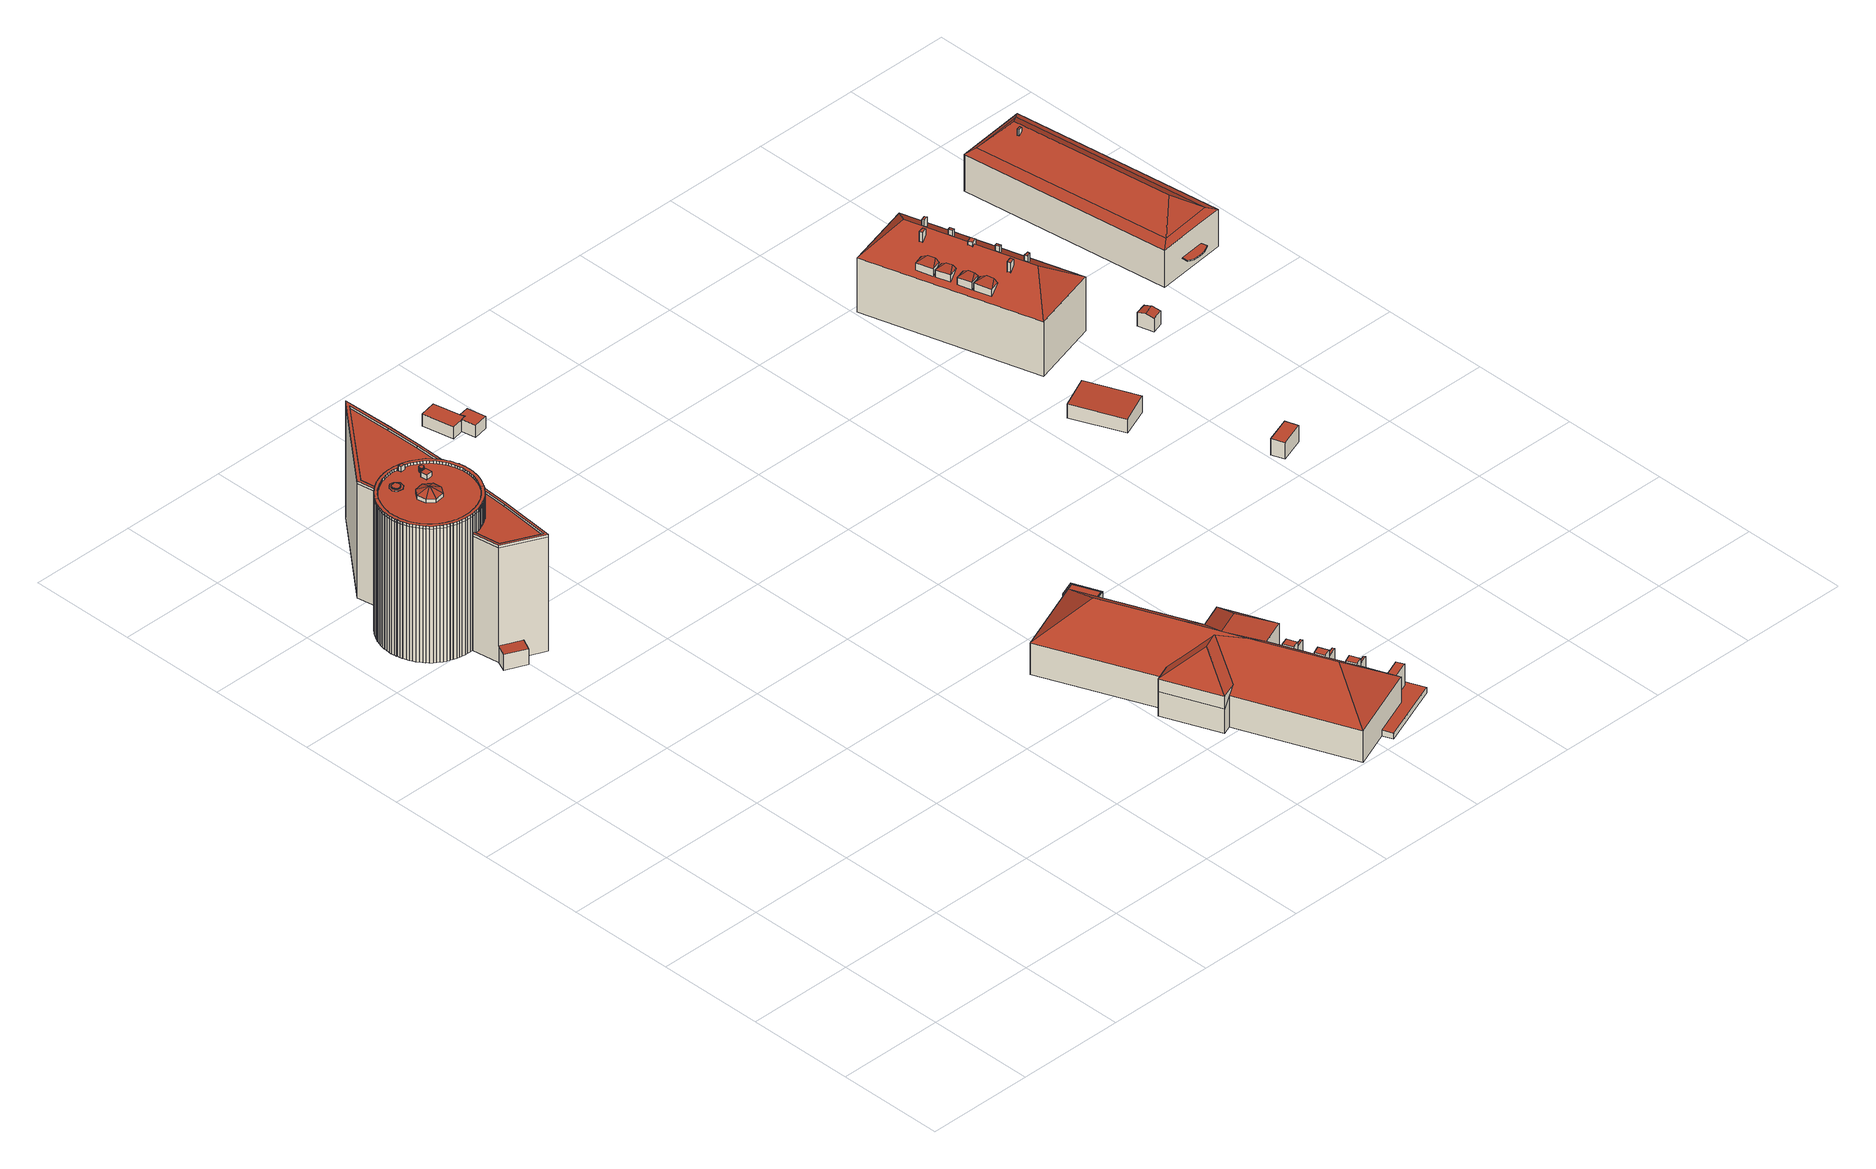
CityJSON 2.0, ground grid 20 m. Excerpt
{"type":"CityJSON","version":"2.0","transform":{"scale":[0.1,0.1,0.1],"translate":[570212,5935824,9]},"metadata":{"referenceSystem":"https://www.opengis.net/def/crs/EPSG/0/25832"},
"CityObjects":{
"building1":{"type":"Building","attributes":{"Grundfläche 2D":"544.505833","Grundhöhe NN":"15.869"},"children":["building1-1","building1-2","building1-3","building1-4","building1-5"],"geometry":[{"type":"Solid","lod":"3","boundaries":[[[[0,1,2,3,4,5,6,7,8,9,10,11,12,13,14,15,16,17,18,19,20,21]],[[22,23,24,25,26,27,28,29,30,31,32,33,34,35,36,37,38,39,40,41,42,43,44,45,46,47,48,49,50,51,52,53,54,55,56,57,58,59,60,61,62,63,64,65,66,67,68,69,70,71,72,73,74,75,76,77,78,79,80,81,82,83,84,85,86,87,88,89,90,91,92,93,94,95,96,97,98,99,100,101,102,103,104,105,106,107,108,109,110,111,112,113,114,115,116,117,118,119,120,121,122,123,124,125,126,127,128,129,130,131,132,133,134,135,136,137,138,139,140,141,142,143,144,145,146]],[[147,148,149,150,151,152,153,154,155,156,157,158,159,160,161,162,163,164,165,166,167,168,169,170,171,172,173,174,175,176,177,178,179,180,181,182,183,184,185,186,187,188,189,190,191,192,193,194,195,196,197,94,93,198,199,200,201,202,203,204,205,206,207,208,209,210,211,212,213,214,215,216,217,218,219,220,221,222,223,224,225,226,227,228,229,230,231,232,233,234,235,236,237,238,239,240,241,242,243,244,245,246,247,248,249,250,251,252,253,254,255,256,257,258,259,260,261,262,263,264,265,145,144,266]],[[267,268,269]],[[267,270,268]],[[267,269,271]],[[267,271,272]],[[267,272,273]],[[267,273,274]],[[267,274,275]],[[267,275,270]],[[276,277,278,279,280,281,282,283,284,285,286,287,288,289,290,291,292,293,294,295,296,297,298,299,300,301,302,303,304,305,306,307,308,309,310,311,312,313,314,315,316,317,318,319,320,321,322,323,324,325,326,327,328,329,330,331,332,333,334,335,336,337,338,339,340,341,342,343,344,345,346,347,348,349,350,351,352,353,354]],[[355,356,357,358,359,360,361,362,363,364,365,366,367,368,369,370,371,372,373,374,375,376,377,378,379,380,381,382,383,384,385,386,387,388,389,390,391,392,393,394,395,396,397,398,399,400,401,402,403,404,405,406,407,408,409,410,411,412,413,414,415,416,417,418,419,420,421,422,423,424,425,426,427,428,429,430,431,432,433,434,435,436,437,438,439,440,441,442,443,444,445,446,447,448,449,450,451,452,453,454,455,456,457],[458,459,460,461,462,463,464,465]],[[466,467,468,469]],[[470,10,9,471]],[[470,472,11,10]],[[472,473,12,11]],[[473,474,13,12]],[[474,475,14,13]],[[475,476,15,14]],[[476,477,16,15]],[[477,478,17,16]],[[478,479,18,17]],[[0,21,281,280]],[[1,0,280,279]],[[2,1,279,278]],[[3,2,278,277]],[[4,3,277,276]],[[5,4,276,354]],[[353,6,5,354]],[[353,352,7,6]],[[8,7,352,351]],[[421,420,95,94]],[[96,95,420,419]],[[419,418,97,96]],[[418,417,98,97]],[[417,416,99,98]],[[416,415,100,99]],[[415,414,101,100]],[[414,413,102,101]],[[413,412,103,102]],[[412,411,104,103]],[[411,410,105,104]],[[410,409,106,105]],[[409,408,107,106]],[[108,107,408,407]],[[109,108,407,406]],[[406,405,110,109]],[[111,110,405,404]],[[404,403,112,111]],[[403,402,113,112]],[[402,401,114,113]],[[401,400,115,114]],[[400,399,116,115]],[[399,398,117,116]],[[118,117,398,397]],[[397,396,119,118]],[[396,395,120,119]],[[395,394,121,120]],[[394,393,122,121]],[[393,392,123,122]],[[392,391,124,123]],[[391,390,125,124]],[[390,389,126,125]],[[127,126,389,388]],[[388,387,128,127]],[[129,128,387,386]],[[386,385,130,129]],[[385,384,131,130]],[[384,383,132,131]],[[383,382,133,132]],[[382,381,134,133]],[[381,380,135,134]],[[380,379,136,135]],[[137,136,379,378]],[[378,377,138,137]],[[139,138,377,376]],[[376,375,140,139]],[[375,374,141,140]],[[374,373,142,141]],[[373,372,143,142]],[[372,371,144,143]],[[480,481,146,145]],[[481,482,22,146]],[[482,483,23,22]],[[483,484,24,23]],[[484,485,25,24]],[[485,486,26,25]],[[486,487,27,26]],[[487,488,28,27]],[[488,489,29,28]],[[30,29,489,490]],[[490,491,31,30]],[[491,492,32,31]],[[492,493,33,32]],[[493,494,495,35,34,33]],[[495,496,36,35]],[[496,497,37,36]],[[497,498,38,37]],[[498,499,500,40,39,38]],[[500,501,41,40]],[[501,502,42,41]],[[502,503,43,42]],[[503,504,44,43]],[[504,505,45,44]],[[505,506,46,45]],[[507,47,46,506]],[[507,508,48,47]],[[508,509,510,50,49,48]],[[510,511,51,50]],[[511,512,52,51]],[[512,513,514,54,53,52]],[[514,515,55,54]],[[515,516,56,55]],[[516,517,57,56]],[[518,59,58,57,517,519]],[[518,520,60,59]],[[520,521,61,60]],[[521,522,62,61]],[[522,523,63,62]],[[523,524,64,63]],[[524,525,65,64]],[[525,526,527,67,66,65]],[[527,528,68,67]],[[528,529,69,68]],[[529,530,70,69]],[[530,531,71,70]],[[531,532,533,73,72,71]],[[533,534,74,73]],[[534,535,75,74]],[[535,536,76,75]],[[536,537,77,76]],[[537,538,78,77]],[[538,539,79,78]],[[539,540,80,79]],[[540,541,81,80]],[[541,542,82,81]],[[542,543,544,84,83,82]],[[544,545,85,84]],[[545,546,86,85]],[[546,547,87,86]],[[548,88,87,547]],[[548,549,89,88]],[[549,550,90,89]],[[550,551,91,90]],[[551,552,92,91]],[[552,553,93,92]],[[553,554,555,199,198,93]],[[555,556,557,201,200,199]],[[557,558,202,201]],[[558,559,203,202]],[[559,560,204,203]],[[560,561,205,204]],[[561,562,206,205]],[[562,563,207,206]],[[563,564,208,207]],[[564,565,209,208]],[[565,566,210,209]],[[566,567,211,210]],[[567,568,212,211]],[[568,569,213,212]],[[569,570,214,213]],[[570,571,215,214]],[[571,572,216,215]],[[572,573,217,216]],[[574,218,217,573]],[[574,575,219,218]],[[575,576,220,219]],[[576,577,221,220]],[[577,578,222,221]],[[579,223,222,578]],[[579,580,224,223]],[[580,581,225,224]],[[581,582,226,225]],[[582,583,227,226]],[[583,584,228,227]],[[584,585,586,230,229,228]],[[586,587,231,230]],[[587,588,232,231]],[[588,589,233,232]],[[589,590,234,233]],[[590,591,235,234]],[[591,592,236,235]],[[592,593,237,236]],[[593,594,238,237]],[[594,595,239,238]],[[595,596,597,241,240,239]],[[597,598,242,241]],[[598,599,243,242]],[[599,600,601,245,244,243]],[[601,602,246,245]],[[602,603,247,246]],[[603,604,605,249,248,247]],[[605,606,250,249]],[[606,607,251,250]],[[607,608,252,251]],[[608,609,610,254,253,252]],[[610,611,612,256,255,254]],[[612,613,257,256]],[[613,614,258,257]],[[614,615,259,258]],[[615,616,617,261,260,259]],[[617,618,262,261]],[[618,619,263,262]],[[619,620,264,263]],[[620,621,265,264]],[[621,480,145,265]],[[371,370,266,144]],[[370,369,147,266]],[[369,368,148,147]],[[149,148,368,367]],[[367,366,150,149]],[[366,365,151,150]],[[365,364,152,151]],[[364,363,153,152]],[[154,153,363,362]],[[362,361,155,154]],[[156,155,361,360]],[[157,156,360,359]],[[357,159,158,157,359,358]],[[357,356,355,161,160,159]],[[162,161,355,457]],[[163,162,457,456]],[[164,163,456,455]],[[455,454,165,164]],[[454,453,166,165]],[[453,452,451,168,167,166]],[[451,450,169,168]],[[450,449,170,169]],[[449,448,171,170]],[[172,171,448,447]],[[447,446,173,172]],[[446,445,174,173]],[[445,444,175,174]],[[176,175,444,443]],[[443,442,177,176]],[[442,441,178,177]],[[179,178,441,440]],[[440,439,180,179]],[[181,180,439,438]],[[182,181,438,437]],[[437,436,183,182]],[[436,435,184,183]],[[435,434,185,184]],[[434,433,186,185]],[[187,186,433,432]],[[432,431,188,187]],[[431,430,189,188]],[[430,429,190,189]],[[429,428,191,190]],[[428,427,192,191]],[[427,426,193,192]],[[426,425,194,193]],[[425,424,195,194]],[[424,423,196,195]],[[197,196,423,422]],[[422,421,94,197]],[[462,461,269,268]],[[271,269,461,460]],[[460,459,272,271]],[[459,458,273,272]],[[458,465,274,273]],[[275,274,465,464]],[[464,463,270,275]],[[463,462,268,270]],[[479,478,622,623]],[[471,624,625,466,470]],[[626,472,470,466,469,627]],[[473,472,626,628]],[[474,473,628,629]],[[475,474,629,630]],[[476,475,630,631]],[[477,476,631,632]],[[478,477,632,622]],[[467,466,625,633]],[[468,467,633,634]],[[469,468,634,627]],[[481,480,635,636]],[[637,482,481,636]],[[483,482,637,638]],[[639,484,483,638]],[[485,484,639,640]],[[641,610,609,608,642,643]],[[644,612,611,610,641,645]],[[613,612,644,646]],[[614,613,646,647]],[[648,615,614,647]],[[649,617,616,615,648,650]],[[480,621,651,635]],[[618,617,649,652]],[[619,618,652,653]],[[620,619,653,654]],[[621,620,654,651]],[[486,485,640,655]],[[656,487,486,655]],[[488,487,656,657]],[[489,488,657,658]],[[490,489,658,659]],[[660,491,490,659]],[[492,491,660,661]],[[662,493,492,661]],[[663,664,495,494,493,662]],[[496,495,664,665]],[[497,496,665,666]],[[498,497,666,667]],[[668,500,499,498,667,669]],[[501,500,668,670]],[[502,501,670,671]],[[672,503,502,671]],[[673,504,503,672]],[[674,505,504,673]],[[675,506,505,674]],[[507,506,675,676]],[[508,507,676,677]],[[678,510,509,508,677,679]],[[511,510,678,680]],[[512,511,680,681]],[[682,514,513,512,681,683]],[[515,514,682,684]],[[516,515,684,685]],[[686,517,516,685]],[[687,518,519,517,686,688]],[[520,518,687,689]],[[521,520,689,690]],[[522,521,690,691]],[[523,522,691,692]],[[524,523,692,693]],[[525,524,693,694]],[[695,527,526,525,694,696]],[[697,528,527,695]],[[698,529,528,697]],[[699,530,529,698]],[[531,530,699,624,471,9]],[[351,350,533,532,531,9,8]],[[533,350,349,534]],[[534,349,348,535]],[[535,348,347,536]],[[536,347,346,537]],[[537,346,345,538]],[[539,538,345,344]],[[539,344,343,540]],[[541,540,343,342]],[[541,342,341,542]],[[544,543,542,341,340,339]],[[544,339,338,545]],[[545,338,337,546]],[[546,337,336,547]],[[547,336,335,548]],[[548,335,334,549]],[[550,549,334,333]],[[550,333,332,551]],[[551,332,331,552]],[[553,552,331,330]],[[555,554,553,330,329,328]],[[326,557,556,555,328,327]],[[558,557,326,325]],[[558,325,324,559]],[[559,324,323,560]],[[560,323,322,561]],[[561,322,321,562]],[[562,321,320,563]],[[564,563,320,319]],[[565,564,319,318]],[[566,565,318,317]],[[567,566,317,316]],[[567,316,315,568]],[[568,315,314,569]],[[569,314,313,570]],[[570,313,312,571]],[[572,571,312,311]],[[572,311,310,573]],[[574,573,310,309]],[[574,309,308,575]],[[576,575,308,307]],[[576,307,306,577]],[[577,306,305,578]],[[578,305,304,579]],[[579,304,303,580]],[[581,580,303,302]],[[581,302,301,582]],[[582,301,300,583]],[[583,300,299,584]],[[297,586,585,584,299,298]],[[586,297,296,587]],[[587,296,295,588]],[[589,588,295,294]],[[590,589,294,293]],[[590,293,292,591]],[[591,292,291,592]],[[592,291,290,593]],[[593,290,289,594]],[[594,289,288,595]],[[286,597,596,595,288,287]],[[598,597,286,285]],[[599,598,285,284]],[[601,600,599,284,283,282]],[[21,20,602,601,282,281]],[[603,602,20,19]],[[604,603,19,18,479,623,700,605]],[[606,605,700,701]],[[607,606,701,702]],[[642,608,607,702]],[[648,647,646,644,645,641,643,642,702,701,700,623,622,632,631,630,629,628,626,627,634,633,625,624,699,698,697,695,696,694,693,692,691,690,689,687,688,686,685,684,682,683,681,680,678,679,677,676,675,674,673,672,671,670,668,669,667,666,665,664,663,662,661,660,659,658,657,656,655,640,639,638,637,636,635,651,654,653,652,649,650]]]],"semantics":{"surfaces":[{"type":"RoofSurface"},{"type":"WallSurface"},{"type":"GroundSurface"}],"values":[[0,0,0,0,0,0,0,0,0,0,0,0,0,0,1,1,1,1,1,1,1,1,1,1,1,1,1,1,1,1,1,1,1,1,1,1,1,1,1,1,1,1,1,1,1,1,1,1,1,1,1,1,1,1,1,1,1,1,1,1,1,1,1,1,1,1,1,1,1,1,1,1,1,1,1,1,1,1,1,1,1,1,1,1,1,1,1,1,1,1,1,1,1,1,1,1,1,1,1,1,1,1,1,1,1,1,1,1,1,1,1,1,1,1,1,1,1,1,1,1,1,1,1,1,1,1,1,1,1,1,1,1,1,1,1,1,1,1,1,1,1,1,1,1,1,1,1,1,1,1,1,1,1,1,1,1,1,1,1,1,1,1,1,1,1,1,1,1,1,1,1,1,1,1,1,1,1,1,1,1,1,1,1,1,1,1,1,1,1,1,1,1,1,1,1,1,1,1,1,1,1,1,1,1,1,1,1,1,1,1,1,1,1,1,1,1,1,1,1,1,1,1,1,1,1,1,1,1,1,1,1,1,1,1,1,1,1,1,1,1,1,1,1,1,1,1,1,1,1,1,1,1,1,1,1,1,1,1,1,1,1,1,1,1,1,1,1,1,1,1,1,1,1,1,1,1,1,1,1,1,1,1,1,1,1,1,1,1,1,1,1,1,1,1,1,1,1,1,1,1,1,1,1,1,1,1,1,1,1,1,1,1,1,1,1,1,1,1,1,1,1,1,1,1,1,1,1,1,1,1,1,1,1,1,1,1,1,1,1,1,1,1,1,1,1,1,1,1,1,1,1,1,1,1,1,1,1,1,1,1,1,1,1,1,1,1,1,1,1,1,1,1,1,1,1,1,1,1,1,1,1,1,1,1,1,1,1,1,1,1,1,1,1,1,1,1,1,1,1,1,1,1,2]]}}]},
"building1-1":{"type":"BuildingInstallation","parents":["building1"],"geometry":[{"type":"MultiSurface","lod":"3","boundaries":[[[703,704,705,706,707,708,709,710,711,712,713,714,715,716],[717,718,719,720,721,722,723,724,725,726,727,728,729,730,731,732,733,734,735,736,737,738,739,740,741,742,743,744,745,746,747,748,749,750,751,752,753,754,755,756,757,758,759,760,761,762]],[[763,764,706,705]],[[764,765,766,767,709,708,707,706]],[[767,768,769,711,710,709]],[[769,770,712,711]],[[770,771,772,714,713,712]],[[772,773,774,716,715,714]],[[774,775,703,716]],[[763,705,704,703,775,776]]],"semantics":{"surfaces":[{"type":"RoofSurface"},{"type":"WallSurface"}],"values":[0,1,1,1,1,1,1,1,1]}}]},
"building1-2":{"type":"BuildingInstallation","parents":["building1"],"geometry":[{"type":"MultiSurface","lod":"3","boundaries":[[[777,778,779,780]],[[781,782,778,777]],[[779,778,782,783]],[[780,779,783,784]],[[784,781,777,780]]],"semantics":{"surfaces":[{"type":"RoofSurface"},{"type":"WallSurface"}],"values":[0,1,1,1,1]}}]},
"building1-3":{"type":"BuildingInstallation","parents":["building1"],"geometry":[{"type":"MultiSurface","lod":"3","boundaries":[[[785,786,787,788,789,790,791,792,793,794,795,796,797,798,799,800,801,802,803,804,805,806,807,808,809,810,811,812,813,814]],[[786,785,815,816]],[[787,786,816,817]],[[788,787,817,818]],[[789,788,818,819]],[[790,789,819,820]],[[791,790,820,821]],[[792,791,821,822]],[[793,792,822,823]],[[794,793,823,824]],[[795,794,824,825]],[[796,795,825,826]],[[797,796,826,827]],[[798,797,827,828]],[[799,798,828,829]],[[800,799,829,830]],[[801,800,830,831]],[[802,801,831,832]],[[803,802,832,833]],[[804,803,833,834]],[[805,804,834,835]],[[806,805,835,836]],[[807,806,836,837]],[[808,807,837,838]],[[809,808,838,839]],[[810,809,839,840]],[[811,810,840,841]],[[812,811,841,842]],[[813,812,842,843]],[[814,813,843,844]],[[785,814,844,815]]],"semantics":{"surfaces":[{"type":"RoofSurface"},{"type":"WallSurface"}],"values":[0,1,1,1,1,1,1,1,1,1,1,1,1,1,1,1,1,1,1,1,1,1,1,1,1,1,1,1,1,1,1]}}]},
"building1-4":{"type":"BuildingInstallation","parents":["building1"],"geometry":[{"type":"MultiSurface","lod":"3","boundaries":[[[845,846,847,848,849,850,851,852,853,854,855,856,857,858,859,860,861,862,863,864,865,866,867,868,869,870,871,872,873,874,875,876,877,878,879,880,881,882,883,884,885,886,887,888,889,890]],[[849,848,746,745]],[[850,849,745,744]],[[851,850,744,743]],[[852,851,743,742]],[[853,852,742,741]],[[854,853,741,740]],[[855,854,740,739]],[[856,855,739,738]],[[857,856,738,737]],[[858,857,737,736]],[[859,858,736,735]],[[860,859,735,734]],[[861,860,734,733]],[[862,861,733,732]],[[863,862,732,731]],[[864,863,731,730]],[[865,864,730,729]],[[866,865,729,728]],[[867,866,728,727]],[[868,867,727,726]],[[869,868,726,725]],[[870,869,725,724]],[[871,870,724,723]],[[872,871,723,722]],[[873,872,722,721]],[[874,873,721,720]],[[875,874,720,719]],[[876,875,719,718]],[[877,876,718,717]],[[878,877,717,762]],[[879,878,762,761]],[[880,879,761,760]],[[881,880,760,759]],[[882,881,759,758]],[[883,882,758,757]],[[884,883,757,756]],[[885,884,756,755]],[[886,885,755,754]],[[887,886,754,753]],[[888,887,753,752]],[[889,888,752,751]],[[890,889,751,750]],[[845,890,750,749]],[[846,845,749,748]],[[847,846,748,747]],[[848,847,747,746]]],"semantics":{"surfaces":[{"type":"RoofSurface"},{"type":"WallSurface"}],"values":[0,1,1,1,1,1,1,1,1,1,1,1,1,1,1,1,1,1,1,1,1,1,1,1,1,1,1,1,1,1,1,1,1,1,1,1,1,1,1,1,1,1,1,1,1,1,1]}}]},
"building1-5":{"type":"BuildingInstallation","parents":["building1"],"geometry":[{"type":"MultiSurface","lod":"3","boundaries":[[[891,892,893,894,895]],[[893,892,896,897]],[[894,893,897,898]],[[453,166,895,894,898]],[[899,896,892,891,895,166,453]]],"semantics":{"surfaces":[{"type":"RoofSurface"},{"type":"WallSurface"}],"values":[0,1,1,1,1]}}]},
"building2":{"type":"Building","attributes":{"Grundfläche 2D":"1102.974702","Grundhöhe NN":"10.001"},"children":["building2-1","building2-2","building2-3","building2-4","building2-5","building2-6","building2-7"],"geometry":[{"type":"Solid","lod":"3","boundaries":[[[[900,901,902,903,904]],[[903,902,905]],[[906,905,902,901]],[[907,908,909,910,911,912,913,914,915,916,917,918,919,920,921,922,923,924]],[[925,926,927]],[[925,928,929,930,931,932,933,934,935,936,926]],[[935,937,938,939]],[[939,936,935]],[[940,938,937]],[[940,941,939,938]],[[941,942,939]],[[941,943,944,942]],[[945,944,943]],[[906,901,936,942,944,945,946]],[[901,900,936]],[[927,926,936,900,904,947]],[[939,942,936]],[[947,904,903,948]],[[946,949,905,906]],[[949,948,903,905]],[[924,923,950,951]],[[907,924,951,952]],[[908,907,952,953]],[[909,908,953,954]],[[922,925,927,955,950,923]],[[920,919,918,917,916,915,914,913,935,934,933,932,931,930,929,928,925,922,921]],[[935,913,912,937]],[[937,912,911,940]],[[940,911,910,941]],[[956,943,941,910,909,954]],[[945,943,956,957]],[[946,945,957,958]],[[949,946,958,959]],[[948,949,959,960]],[[947,948,960,961]],[[927,947,961,955]],[[956,954,953,952,951,950,955,961,960,959,958,957]]]],"semantics":{"surfaces":[{"type":"RoofSurface"},{"type":"WallSurface"},{"type":"GroundSurface"}],"values":[[0,0,0,0,0,0,0,0,0,0,0,0,0,0,0,0,0,1,1,1,1,1,1,1,1,1,1,1,1,1,1,1,1,1,1,1,2]]}}]},
"building2-1":{"type":"BuildingInstallation","parents":["building2"],"geometry":[{"type":"MultiSurface","lod":"3","boundaries":[[[962,963,964,965]],[[931,966,965,964]],[[962,965,966,967]],[[963,962,967,930]],[[930,931,964,963]]],"semantics":{"surfaces":[{"type":"RoofSurface"},{"type":"WallSurface"}],"values":[0,1,1,1,1]}}]},
"building2-2":{"type":"BuildingInstallation","parents":["building2"],"geometry":[{"type":"MultiSurface","lod":"3","boundaries":[[[968,969,970,971,972]],[[968,972,934,973]],[[969,968,973,974]],[[974,932,970,969]],[[934,972,971,970,932,933]]],"semantics":{"surfaces":[{"type":"RoofSurface"},{"type":"WallSurface"}],"values":[0,1,1,1,1]}}]},
"building2-3":{"type":"BuildingInstallation","parents":["building2"],"geometry":[{"type":"MultiSurface","lod":"3","boundaries":[[[975,976,977,978]],[[914,915,978,977]],[[975,978,915,979]],[[979,980,976,975]],[[977,976,980,914]]],"semantics":{"surfaces":[{"type":"RoofSurface"},{"type":"WallSurface"}],"values":[0,1,1,1,1]}}]},
"building2-4":{"type":"BuildingInstallation","parents":["building2"],"geometry":[{"type":"MultiSurface","lod":"3","boundaries":[[[981,982,983,984]],[[984,983,921,985]],[[985,986,981,984]],[[982,981,986,920]],[[920,921,983,982]]],"semantics":{"surfaces":[{"type":"RoofSurface"},{"type":"WallSurface"}],"values":[0,1,1,1,1]}}]},
"building2-5":{"type":"BuildingInstallation","parents":["building2"],"geometry":[{"type":"MultiSurface","lod":"3","boundaries":[[[987,988,989,990]],[[990,989,919,991]],[[991,992,987,990]],[[918,988,987,992]],[[988,918,919,989]]],"semantics":{"surfaces":[{"type":"RoofSurface"},{"type":"WallSurface"}],"values":[0,1,1,1,1]}}]},
"building2-6":{"type":"BuildingInstallation","parents":["building2"],"geometry":[{"type":"MultiSurface","lod":"3","boundaries":[[[993,994,995,996]],[[995,916,917,996]],[[993,996,917,997]],[[997,998,994,993]],[[916,995,994,998]]],"semantics":{"surfaces":[{"type":"RoofSurface"},{"type":"WallSurface"}],"values":[0,1,1,1,1]}}]},
"building2-7":{"type":"BuildingInstallation","parents":["building2"],"geometry":[{"type":"MultiSurface","lod":"3","boundaries":[[[999,1000,1001,1002]],[[929,1003,999,1002]],[[1000,999,1003,1004]],[[1004,928,1001,1000]],[[928,929,1002,1001]]],"semantics":{"surfaces":[{"type":"RoofSurface"},{"type":"WallSurface"}],"values":[0,1,1,1,1]}}]},
"building3":{"type":"Building","attributes":{"Grundfläche 2D":"28.972493","Grundhöhe NN":"9.629"},"geometry":[{"type":"Solid","lod":"3","boundaries":[[[[1005,1006,1007,1008,1009,1010]],[[1011,1012,1013,1014,1015,1016]],[[1009,1013,1017,1018,1010]],[[1005,1010,1018,1019]],[[1006,1005,1019,1020]],[[1006,1020,1021,1015,1007]],[[1007,1015,1014,1008]],[[1008,1014,1013,1009]],[[1012,1022,1017,1013]],[[1015,1021,1023,1016]],[[1011,1016,1023,1024]],[[1012,1011,1024,1022]],[[1022,1024,1023,1021,1020,1019,1018,1017]]]],"semantics":{"surfaces":[{"type":"RoofSurface"},{"type":"WallSurface"},{"type":"GroundSurface"}],"values":[[0,0,1,1,1,1,1,1,1,1,1,1,2]]}}]},
"building4":{"type":"Building","attributes":{"Grundfläche 2D":"17.122240","Grundhöhe NN":"10.014"},"children":["building4-1","building4-2"],"geometry":[{"type":"Solid","lod":"3","boundaries":[[[[1025,1026,1027,1028]],[[1029,1030,1028,1027]],[[1030,1031,1025,1028]],[[1031,1032,1026,1025]],[[1032,1029,1027,1026]],[[1032,1031,1030,1029]]]],"semantics":{"surfaces":[{"type":"RoofSurface"},{"type":"WallSurface"},{"type":"GroundSurface"}],"values":[[0,1,1,1,1,2]]}}]},
"building4-1":{"type":"BuildingInstallation","parents":["building4"],"geometry":[{"type":"MultiSurface","lod":"3","boundaries":[[[1033,1034,1035,1036]],[[1026,1027,1033,1036]],[[1035,1034,1037,1038]]],"semantics":{"surfaces":[{"type":"RoofSurface"},{"type":"WallSurface"}],"values":[0,1,1]}}]},
"building4-2":{"type":"BuildingInstallation","parents":["building4"],"geometry":[{"type":"MultiSurface","lod":"3","boundaries":[[[1035,1039,1040,1034,1033,1041,1042,1036]],[[1027,1028,1041,1033]],[[1028,1025,1042,1041]],[[1025,1026,1036,1042]],[[1038,1043,1039,1035]],[[1040,1039,1043,1044]],[[1044,1037,1034,1040]]],"semantics":{"surfaces":[{"type":"RoofSurface"},{"type":"WallSurface"}],"values":[0,1,1,1,1,1,1]}}]},
"building5":{"type":"Building","attributes":{"Grundfläche 2D":"61.060482","Grundhöhe NN":"13.539"},"geometry":[{"type":"Solid","lod":"3","boundaries":[[[[1045,1046,1047,1048]],[[1049,1050,1048,1047]],[[1050,1051,1045,1048]],[[1051,1052,1046,1045]],[[1052,1049,1047,1046]],[[1052,1051,1050,1049]]]],"semantics":{"surfaces":[{"type":"RoofSurface"},{"type":"WallSurface"},{"type":"GroundSurface"}],"values":[[0,1,1,1,1,2]]}}]},
"building6":{"type":"Building","attributes":{"Grundfläche 2D":"12.494949","Grundhöhe NN":"13.879"},"geometry":[{"type":"Solid","lod":"3","boundaries":[[[[1053,1054,1055,1056]],[[1057,1058,1056,1055]],[[1058,1059,1053,1056]],[[1059,1060,1054,1053]],[[1060,1057,1055,1054]],[[1060,1059,1058,1057]]]],"semantics":{"surfaces":[{"type":"RoofSurface"},{"type":"WallSurface"},{"type":"GroundSurface"}],"values":[[0,1,1,1,1,2]]}}]},
"building7":{"type":"Building","attributes":{"Grundfläche 2D":"449.505278","Grundhöhe NN":"13.025"},"children":["building7-1","building7-2","building7-3","building7-4","building7-5","building7-6","building7-7"],"geometry":[{"type":"Solid","lod":"3","boundaries":[[[[1061,1062,1063,1064]],[[1062,1065,1063]],[[1066,1061,1064]],[[1067,1068,1069]],[[1070,1069,1068,1071]],[[1071,1072,1070]],[[1073,1074,1075,1076]],[[1074,1077,1075]],[[1078,1073,1076]],[[1079,1080,1081]],[[1082,1081,1080,1083]],[[1083,1084,1082]],[[1085,1086,1087]],[[1088,1089,1090]],[[1089,1091,1092,1086,1085,1090],[1093,1077,1074,1073,1078,1094],[1062,1061,1066,1095,1096,1065],[1097,1084,1083,1080,1079,1098],[1072,1071,1068,1067,1099,1100]],[[1092,1091,1089,1088,1087,1086]],[[1064,1063,1096,1095]],[[1064,1095,1066]],[[1065,1096,1063]],[[1069,1099,1067]],[[1072,1100,1070]],[[1069,1070,1100,1099]],[[1076,1075,1093,1094]],[[1076,1094,1078]],[[1077,1093,1075]],[[1081,1098,1079]],[[1084,1097,1082]],[[1081,1082,1097,1098]],[[1101,1102,1090,1085]],[[1102,1103,1088,1090]],[[1103,1104,1087,1088]],[[1104,1101,1085,1087]],[[1104,1103,1102,1101]]]],"semantics":{"surfaces":[{"type":"RoofSurface"},{"type":"WallSurface"},{"type":"GroundSurface"}],"values":[[0,0,0,0,0,0,0,0,0,0,0,0,0,0,0,0,1,1,1,1,1,1,1,1,1,1,1,1,1,1,1,1,2]]}}]},
"building7-1":{"type":"BuildingInstallation","parents":["building7"],"geometry":[{"type":"MultiSurface","lod":"3","boundaries":[[[1105,1106,1107,1108]],[[1108,1107,1109,1110]],[[1105,1108,1110,1111]],[[1106,1105,1111,1112]],[[1107,1106,1112,1109]]],"semantics":{"surfaces":[{"type":"RoofSurface"},{"type":"WallSurface"}],"values":[0,1,1,1,1]}}]},
"building7-2":{"type":"BuildingInstallation","parents":["building7"],"geometry":[{"type":"MultiSurface","lod":"3","boundaries":[[[1113,1114,1115,1116]],[[1117,1118,1114,1113]],[[1091,1119,1115,1114,1118]],[[1119,1120,1116,1115]],[[1116,1120,1092,1117,1113]]],"semantics":{"surfaces":[{"type":"RoofSurface"},{"type":"WallSurface"}],"values":[0,1,1,1,1]}}]},
"building7-3":{"type":"BuildingInstallation","parents":["building7"],"geometry":[{"type":"MultiSurface","lod":"3","boundaries":[[[1121,1122,1123,1124]],[[1124,1123,1125,1126]],[[1121,1124,1126,1127]],[[1122,1121,1127,1128]],[[1123,1122,1128,1125]]],"semantics":{"surfaces":[{"type":"RoofSurface"},{"type":"WallSurface"}],"values":[0,1,1,1,1]}}]},
"building7-4":{"type":"BuildingInstallation","parents":["building7"],"geometry":[{"type":"MultiSurface","lod":"3","boundaries":[[[1129,1130,1131,1132]],[[1132,1131,1133,1134]],[[1129,1132,1134,1135]],[[1130,1129,1135,1136]],[[1131,1130,1136,1133]]],"semantics":{"surfaces":[{"type":"RoofSurface"},{"type":"WallSurface"}],"values":[0,1,1,1,1]}}]},
"building7-5":{"type":"BuildingInstallation","parents":["building7"],"geometry":[{"type":"MultiSurface","lod":"3","boundaries":[[[1137,1138,1139,1140]],[[1140,1139,1141,1142]],[[1137,1140,1142,1143]],[[1138,1137,1143,1144]],[[1139,1138,1144,1141]]],"semantics":{"surfaces":[{"type":"RoofSurface"},{"type":"WallSurface"}],"values":[0,1,1,1,1]}}]},
"building7-6":{"type":"BuildingInstallation","parents":["building7"],"geometry":[{"type":"MultiSurface","lod":"3","boundaries":[[[1145,1146,1147,1148]],[[1148,1147,1149,1150]],[[1145,1148,1150,1151]],[[1146,1145,1151,1152]],[[1147,1146,1152,1149]]],"semantics":{"surfaces":[{"type":"RoofSurface"},{"type":"WallSurface"}],"values":[0,1,1,1,1]}}]},
"building7-7":{"type":"BuildingInstallation","parents":["building7"],"geometry":[{"type":"MultiSurface","lod":"3","boundaries":[[[1153,1154,1155,1156]],[[1156,1155,1157,1158]],[[1153,1156,1158,1159]],[[1154,1153,1159,1160]],[[1155,1154,1160,1157]]],"semantics":{"surfaces":[{"type":"RoofSurface"},{"type":"WallSurface"}],"values":[0,1,1,1,1]}}]},
"building8":{"type":"Building","attributes":{"Grundfläche 2D":"6.393091","Grundhöhe NN":"13.330"},"geometry":[{"type":"Solid","lod":"3","boundaries":[[[[1161,1162,1163,1164]],[[1165,1162,1161,1166]],[[1164,1163,1167,1168]],[[1166,1161,1164,1168,1169]],[[1165,1166,1169,1170]],[[1167,1163,1162,1165,1170]],[[1169,1168,1167,1170]]]],"semantics":{"surfaces":[{"type":"RoofSurface"},{"type":"WallSurface"},{"type":"GroundSurface"}],"values":[[0,0,1,1,1,1,2]]}}]},
"building9":{"type":"Building","attributes":{"Grundfläche 2D":"538.945256","Grundhöhe NN":"13.006"},"children":["building9-1","building9-2"],"geometry":[{"type":"Solid","lod":"3","boundaries":[[[[1171,1172,1173,1174,1175]],[[1176,1175,1174,1177]],[[1172,1178,1179,1173]],[[1178,1176,1177,1179]],[[1174,1180,1181,1177]],[[1180,1173,1179,1181]],[[1174,1173,1180]],[[1179,1177,1181]],[[1171,1175,1182,1183,1172]],[[1178,1172,1183,1184]],[[1176,1178,1184,1185]],[[1175,1176,1185,1182]],[[1183,1182,1185,1184]]]],"semantics":{"surfaces":[{"type":"RoofSurface"},{"type":"WallSurface"},{"type":"GroundSurface"}],"values":[[0,0,0,0,0,0,0,0,1,1,1,1,2]]}}]},
"building9-1":{"type":"BuildingInstallation","parents":["building9"],"geometry":[{"type":"MultiSurface","lod":"3","boundaries":[[[1186,1187,1188,1189]],[[1189,1188,1190,1191]],[[1186,1189,1191,1192]],[[1187,1186,1192,1193]],[[1188,1187,1193,1190]]],"semantics":{"surfaces":[{"type":"RoofSurface"},{"type":"WallSurface"}],"values":[0,1,1,1,1]}}]},
"building9-2":{"type":"BuildingInstallation","parents":["building9"],"geometry":[{"type":"MultiSurface","lod":"3","boundaries":[[[1194,1195,1196,1197,1198,1199,1200,1201,1202,1203,1204,1205]],[[1206,1207,1205,1204]],[[1208,1209,1203,1202]],[[1209,1206,1204,1203]],[[1210,1208,1202,1201]],[[1211,1210,1201,1200]],[[1207,1212,1194,1205]],[[1212,1213,1195,1194]],[[1213,1214,1196,1195]],[[1214,1215,1197,1196]],[[1215,1216,1198,1197]],[[1216,1217,1199,1198]],[[1217,1211,1200,1199]],[[1209,1208,1210,1211,1217,1216,1215,1214,1213,1212,1207,1206]]],"semantics":{"surfaces":[{"type":"RoofSurface"},{"type":"WallSurface"},{"type":"OuterCeilingSurface"}],"values":[0,1,1,1,1,1,1,1,1,1,1,1,1,2]}}]}
},
"vertices":[
[76,1358,300],[200,1508,300],[202,1424,300],[202,1360,300],[199,1258,300],[193,1155,300],[183,1057,300],[115,1088,300],[108,1137,300],[104,1136,300],[111,1085,300],[187,1051,300],[197,1154,300],[203,1258,300],[206,1359,300],[206,1424,300],[204,1520,300],[71,1360,300],[79,1309,300],[80,1309,300],[81,1309,300],[83,1310,300],[17,1263,339],[17,1262,339],[14,1258,339],[14,1257,339],[12,1252,339],[11,1247,339],[9,1242,339],[8,1237,339],[8,1236,339],[8,1231,339],[7,1225,339],[7,1220,339],[8,1215,339],[8,1214,339],[8,1209,339],[9,1209,339],[10,1204,339],[10,1203,339],[11,1199,339],[11,1198,339],[13,1193,339],[15,1188,339],[17,1183,339],[20,1178,339],[23,1174,339],[26,1169,339],[29,1165,339],[30,1165,339],[33,1161,339],[37,1157,339],[41,1154,339],[42,1154,339],[46,1151,339],[50,1148,339],[51,1148,339],[55,1145,339],[56,1145,339],[60,1143,339],[61,1143,339],[65,1141,339],[66,1141,339],[71,1139,339],[76,1138,339],[81,1137,339],[82,1137,339],[87,1136,339],[92,1136,339],[98,1136,339],[103,1136,339],[104,1136,339],[108,1137,339],[109,1137,339],[114,1138,339],[119,1139,339],[120,1139,339],[124,1141,339],[125,1141,339],[129,1143,339],[130,1143,339],[134,1145,339],[135,1145,339],[135,1146,339],[139,1148,339],[140,1148,339],[144,1151,339],[148,1154,339],[149,1154,339],[153,1158,339],[157,1162,339],[160,1166,339],[164,1170,339],[167,1174,339],[162,1178,339],[159,1173,339],[156,1169,339],[153,1166,339],[149,1162,339],[145,1159,339],[141,1156,339],[136,1153,339],[132,1151,339],[127,1148,339],[123,1147,339],[118,1145,339],[113,1144,339],[108,1143,339],[103,1142,339],[98,1142,339],[92,1142,339],[87,1142,339],[82,1143,339],[77,1143,339],[72,1145,339],[67,1146,339],[63,1148,339],[58,1150,339],[53,1153,339],[49,1155,339],[45,1158,339],[41,1162,339],[37,1165,339],[34,1169,339],[30,1173,339],[27,1177,339],[25,1181,339],[22,1186,339],[20,1190,339],[18,1195,339],[17,1200,339],[15,1205,339],[14,1210,339],[14,1215,339],[13,1220,339],[13,1225,339],[13,1230,339],[14,1235,339],[15,1240,339],[16,1245,339],[18,1250,339],[20,1255,339],[22,1260,339],[24,1264,339],[27,1269,339],[22,1272,339],[19,1267,339],[33,1277,339],[37,1280,339],[40,1284,339],[44,1287,339],[49,1290,339],[53,1293,339],[57,1295,339],[62,1298,339],[67,1300,339],[72,1301,339],[77,1303,339],[80,1303,339],[82,1303,339],[84,1304,339],[87,1304,339],[92,1305,339],[97,1305,339],[102,1304,339],[107,1304,339],[112,1303,339],[114,1302,339],[117,1301,339],[122,1300,339],[127,1298,339],[131,1296,339],[136,1293,339],[140,1291,339],[144,1288,339],[148,1284,339],[152,1281,339],[156,1277,339],[159,1273,339],[162,1269,339],[165,1265,339],[167,1260,339],[169,1256,339],[171,1251,339],[173,1246,339],[174,1241,339],[175,1236,339],[176,1231,339],[176,1226,339],[176,1221,339],[176,1216,339],[175,1211,339],[174,1206,339],[173,1201,339],[171,1196,339],[170,1191,339],[167,1186,339],[165,1182,339],[167,1175,339],[170,1179,339],[172,1184,339],[173,1184,339],[175,1189,339],[177,1194,339],[179,1199,339],[180,1204,339],[180,1205,339],[181,1210,339],[182,1215,339],[182,1221,339],[182,1226,339],[182,1232,339],[181,1232,339],[181,1237,339],[180,1242,339],[180,1243,339],[178,1248,339],[177,1253,339],[175,1258,339],[172,1263,339],[170,1268,339],[169,1268,339],[167,1272,339],[167,1273,339],[163,1277,339],[160,1281,339],[156,1285,339],[152,1289,339],[148,1292,339],[144,1295,339],[143,1295,339],[143,1296,339],[139,1298,339],[134,1301,339],[129,1303,339],[124,1305,339],[119,1307,339],[118,1307,339],[113,1308,339],[108,1309,339],[103,1310,339],[102,1310,339],[97,1310,339],[92,1310,339],[91,1310,339],[86,1310,339],[81,1309,339],[80,1309,339],[79,1309,339],[75,1308,339],[70,1307,339],[65,1305,339],[60,1303,339],[59,1303,339],[55,1301,339],[54,1301,339],[50,1298,339],[45,1295,339],[41,1292,339],[37,1288,339],[36,1288,339],[33,1285,339],[29,1281,339],[29,1280,339],[26,1276,339],[25,1276,339],[30,1273,339],[95,1223,352],[76,1212,341],[89,1202,341],[73,1229,341],[106,1204,341],[116,1218,341],[114,1234,341],[100,1245,341],[83,1242,341],[199,1258,295],[202,1360,295],[202,1424,295],[200,1508,295],[76,1358,295],[83,1310,295],[86,1310,295],[91,1310,295],[92,1310,295],[97,1310,295],[102,1310,295],[103,1310,295],[108,1309,295],[113,1308,295],[118,1307,295],[119,1307,295],[124,1305,295],[129,1303,295],[134,1301,295],[139,1298,295],[143,1296,295],[143,1295,295],[144,1295,295],[148,1292,295],[152,1289,295],[156,1285,295],[160,1281,295],[163,1277,295],[167,1273,295],[167,1272,295],[169,1268,295],[170,1268,295],[172,1263,295],[175,1258,295],[177,1253,295],[178,1248,295],[180,1243,295],[180,1242,295],[181,1237,295],[181,1232,295],[182,1232,295],[182,1226,295],[182,1221,295],[182,1215,295],[181,1210,295],[180,1205,295],[180,1204,295],[179,1199,295],[177,1194,295],[175,1189,295],[173,1184,295],[172,1184,295],[170,1179,295],[167,1175,295],[167,1174,295],[164,1170,295],[160,1166,295],[157,1162,295],[153,1158,295],[149,1154,295],[148,1154,295],[144,1151,295],[140,1148,295],[139,1148,295],[135,1146,295],[135,1145,295],[134,1145,295],[130,1143,295],[129,1143,295],[125,1141,295],[124,1141,295],[120,1139,295],[119,1139,295],[114,1138,295],[109,1137,295],[108,1137,295],[115,1088,295],[183,1057,295],[193,1155,295],[87,1304,334],[84,1304,334],[82,1303,334],[80,1303,334],[77,1303,334],[72,1301,334],[67,1300,334],[62,1298,334],[57,1295,334],[53,1293,334],[49,1290,334],[44,1287,334],[40,1284,334],[37,1280,334],[33,1277,334],[30,1273,334],[27,1269,334],[24,1264,334],[22,1260,334],[20,1255,334],[18,1250,334],[16,1245,334],[15,1240,334],[14,1235,334],[13,1230,334],[13,1225,334],[13,1220,334],[14,1215,334],[14,1210,334],[15,1205,334],[17,1200,334],[18,1195,334],[20,1190,334],[22,1186,334],[25,1181,334],[27,1177,334],[30,1173,334],[34,1169,334],[37,1165,334],[41,1162,334],[45,1158,334],[49,1155,334],[53,1153,334],[58,1150,334],[63,1148,334],[67,1146,334],[72,1145,334],[77,1143,334],[82,1143,334],[87,1142,334],[92,1142,334],[98,1142,334],[103,1142,334],[108,1143,334],[113,1144,334],[118,1145,334],[123,1147,334],[127,1148,334],[132,1151,334],[136,1153,334],[141,1156,334],[145,1159,334],[149,1162,334],[153,1166,334],[156,1169,334],[159,1173,334],[162,1178,334],[165,1182,334],[167,1186,334],[170,1191,334],[171,1196,334],[173,1201,334],[174,1206,334],[175,1211,334],[176,1216,334],[176,1221,334],[176,1226,334],[176,1231,334],[175,1236,334],[174,1241,334],[173,1246,334],[171,1251,334],[169,1256,334],[167,1260,334],[165,1265,334],[162,1269,334],[159,1273,334],[156,1277,334],[152,1281,334],[148,1284,334],[144,1288,334],[140,1291,334],[136,1293,334],[131,1296,334],[127,1298,334],[122,1300,334],[117,1301,334],[114,1302,334],[112,1303,334],[107,1304,334],[102,1304,334],[97,1305,334],[92,1305,334],[114,1234,334],[116,1218,334],[106,1204,334],[89,1202,334],[76,1212,334],[73,1229,334],[83,1242,334],[100,1245,334],[111,1085,102],[102,1065,100],[140,1048,100],[149,1068,102],[111,1085,295],[104,1136,295],[187,1051,295],[197,1154,295],[203,1258,295],[206,1359,295],[206,1424,295],[204,1520,295],[71,1360,295],[79,1309,295],[22,1272,334],[19,1267,334],[17,1263,334],[17,1262,334],[14,1258,334],[14,1257,334],[12,1252,334],[11,1247,334],[9,1242,334],[8,1237,334],[8,1236,334],[8,1231,334],[7,1225,334],[7,1220,334],[8,1215,334],[8,1214,334],[8,1209,334],[9,1209,334],[10,1204,334],[10,1203,334],[11,1199,334],[11,1198,334],[13,1193,334],[15,1188,334],[17,1183,334],[20,1178,334],[23,1174,334],[26,1169,334],[29,1165,334],[30,1165,334],[33,1161,334],[37,1157,334],[41,1154,334],[42,1154,334],[46,1151,334],[50,1148,334],[51,1148,334],[55,1145,334],[60,1143,334],[56,1145,334],[61,1143,334],[65,1141,334],[66,1141,334],[71,1139,334],[76,1138,334],[81,1137,334],[82,1137,334],[87,1136,334],[92,1136,334],[98,1136,334],[103,1136,334],[104,1136,334],[108,1137,334],[109,1137,334],[114,1138,334],[119,1139,334],[120,1139,334],[124,1141,334],[125,1141,334],[129,1143,334],[130,1143,334],[134,1145,334],[135,1145,334],[135,1146,334],[139,1148,334],[140,1148,334],[144,1151,334],[148,1154,334],[149,1154,334],[153,1158,334],[157,1162,334],[160,1166,334],[164,1170,334],[167,1174,334],[167,1175,334],[170,1179,334],[172,1184,334],[173,1184,334],[175,1189,334],[177,1194,334],[179,1199,334],[180,1204,334],[180,1205,334],[181,1210,334],[182,1215,334],[182,1221,334],[182,1226,334],[182,1232,334],[181,1232,334],[181,1237,334],[180,1242,334],[180,1243,334],[178,1248,334],[177,1253,334],[175,1258,334],[172,1263,334],[170,1268,334],[169,1268,334],[167,1272,334],[167,1273,334],[163,1277,334],[160,1281,334],[156,1285,334],[152,1289,334],[148,1292,334],[144,1295,334],[143,1295,334],[143,1296,334],[139,1298,334],[134,1301,334],[129,1303,334],[124,1305,334],[119,1307,334],[118,1307,334],[113,1308,334],[108,1309,334],[103,1310,334],[102,1310,334],[97,1310,334],[92,1310,334],[91,1310,334],[86,1310,334],[81,1309,334],[80,1309,334],[79,1309,334],[75,1308,334],[70,1307,334],[65,1305,334],[60,1303,334],[59,1303,334],[55,1301,334],[54,1301,334],[50,1298,334],[45,1295,334],[41,1292,334],[37,1288,334],[36,1288,334],[33,1285,334],[29,1281,334],[29,1280,334],[26,1276,334],[25,1276,334],[71,1360,69],[79,1309,69],[104,1136,69],[111,1085,69],[187,1051,69],[149,1068,69],[197,1154,69],[203,1258,69],[206,1359,69],[206,1424,69],[204,1520,69],[102,1065,69],[140,1048,69],[22,1272,69],[19,1267,69],[17,1263,69],[17,1262,69],[14,1258,69],[14,1257,69],[55,1301,69],[60,1303,69],[59,1303,69],[50,1298,69],[54,1301,69],[45,1295,69],[41,1292,69],[37,1288,69],[33,1285,69],[36,1288,69],[25,1276,69],[29,1281,69],[29,1280,69],[26,1276,69],[12,1252,69],[11,1247,69],[9,1242,69],[8,1237,69],[8,1236,69],[8,1231,69],[7,1225,69],[7,1220,69],[8,1215,69],[8,1214,69],[8,1209,69],[9,1209,69],[10,1204,69],[11,1199,69],[10,1203,69],[11,1198,69],[13,1193,69],[15,1188,69],[17,1183,69],[20,1178,69],[23,1174,69],[26,1169,69],[29,1165,69],[33,1161,69],[30,1165,69],[37,1157,69],[41,1154,69],[46,1151,69],[42,1154,69],[50,1148,69],[51,1148,69],[55,1145,69],[60,1143,69],[56,1145,69],[61,1143,69],[65,1141,69],[66,1141,69],[71,1139,69],[76,1138,69],[81,1137,69],[87,1136,69],[82,1137,69],[92,1136,69],[98,1136,69],[103,1136,69],[75,1308,69],[70,1307,69],[65,1305,69],
[60,1271,335],[63,1267,335],[66,1264,335],[75,1262,335],[76,1263,335],[80,1266,335],[82,1268,335],[82,1269,335],[84,1277,335],[78,1284,335],[77,1285,335],[69,1286,335],[65,1283,335],[62,1280,335],[69,1281,335],[70,1281,335],[71,1281,335],[72,1281,335],[73,1281,335],[74,1281,335],[75,1280,335],[76,1280,335],[76,1279,335],[77,1279,335],[77,1278,335],[78,1277,335],[78,1276,335],[78,1275,335],[79,1275,335],[79,1274,335],[79,1273,335],[78,1272,335],[78,1271,335],[78,1270,335],[77,1269,335],[76,1269,335],[76,1268,335],[75,1268,335],[74,1267,335],[73,1267,335],[72,1267,335],[71,1267,335],[70,1267,335],[69,1267,335],[68,1268,335],[67,1268,335],[67,1269,335],[66,1269,335],[65,1270,335],[65,1271,335],[65,1272,335],[64,1273,335],[64,1274,335],[64,1275,335],[65,1276,335],[65,1277,335],[65,1278,335],[66,1279,335],[67,1280,335],[68,1280,335],[66,1264,334],[75,1262,334],[76,1263,334],[80,1266,334],[82,1268,334],[82,1269,334],[84,1277,334],[78,1284,334],[77,1285,334],[69,1286,334],[65,1283,334],[62,1280,334],[60,1271,334],[63,1267,334],
[130,1267,344],[118,1266,344],[119,1254,344],[131,1255,344],[130,1267,334],[118,1266,334],[119,1254,334],[131,1255,334],
[131,1280,342],[130,1280,342],[129,1280,342],[128,1280,342],[127,1280,342],[127,1279,342],[126,1279,342],[126,1278,342],[125,1277,342],[125,1276,342],[125,1275,342],[126,1275,342],[126,1274,342],[126,1273,342],[127,1273,342],[128,1272,342],[129,1272,342],[130,1272,342],[131,1272,342],[132,1273,342],[133,1273,342],[133,1274,342],[133,1275,342],[134,1275,342],[134,1276,342],[134,1277,342],[133,1278,342],[133,1279,342],[132,1279,342],[132,1280,342],[131,1280,334],[130,1280,334],[129,1280,334],[128,1280,334],[127,1280,334],[127,1279,334],[126,1279,334],[126,1278,334],[125,1277,334],[125,1276,334],[125,1275,334],[126,1275,334],[126,1274,334],[126,1273,334],[127,1273,334],[128,1272,334],[129,1272,334],[130,1272,334],[131,1272,334],[132,1273,334],[133,1273,334],[133,1274,334],[133,1275,334],[134,1275,334],[134,1276,334],[134,1277,334],[133,1278,334],[133,1279,334],[132,1279,334],[132,1280,334],
[67,1269,337],[67,1268,337],[68,1268,337],[69,1267,337],[70,1267,337],[71,1267,337],[72,1267,337],[73,1267,337],[74,1267,337],[75,1268,337],[76,1268,337],[76,1269,337],[77,1269,337],[78,1270,337],[78,1271,337],[78,1272,337],[79,1273,337],[79,1274,337],[79,1275,337],[78,1275,337],[78,1276,337],[78,1277,337],[77,1278,337],[77,1279,337],[76,1279,337],[76,1280,337],[75,1280,337],[74,1281,337],[73,1281,337],[72,1281,337],[71,1281,337],[70,1281,337],[69,1281,337],[68,1280,337],[67,1280,337],[66,1279,337],[65,1278,337],[65,1277,337],[65,1276,337],[64,1275,337],[64,1274,337],[64,1273,337],[65,1272,337],[65,1271,337],[65,1270,337],[66,1269,337],
[109,1302,344],[104,1302,344],[105,1296,344],[113,1297,344],[112,1303,344],[104,1302,334],[105,1296,334],[113,1297,334],[109,1302,334],
[906,290,126],[906,291,126],[876,278,126],[845,206,83],[875,218,83],[803,312,83],[833,324,83],[1144,57,21],[998,419,21],[952,400,21],[964,371,21],[1009,389,21],[1049,290,21],[1002,271,21],[1018,233,21],[1019,229,21],[1038,183,21],[1040,178,21],[1058,133,21],[1059,129,21],[1078,83,21],[1083,69,21],[1088,57,21],[1016,28,21],[1023,9,21],[1088,57,72],[991,98,131],[947,0,72],[1062,122,72],[1055,140,72],[1042,172,72],[1035,190,72],[1022,222,72],[1019,229,72],[1015,240,72],[1002,271,72],[933,242,131],[1049,290,72],[979,320,113],[933,301,113],[1009,389,72],[964,371,72],[891,347,131],[877,587,72],[834,488,131],[736,530,72],[821,319,72],[862,213,72],[845,206,58],[803,312,58],[1016,28,10],[1023,9,10],[1144,57,10],[998,419,10],[952,400,10],[947,0,10],[877,587,10],[736,530,10],[821,319,10],[803,312,10],[845,206,10],[862,213,10],
[1028,166,87],[1042,172,87],[1035,190,87],[1021,184,87],[1021,184,84],[1028,166,84],
[1001,235,87],[1008,217,87],[1022,222,87],[1019,229,87],[1015,240,87],[1001,235,84],[1008,217,84],
[1054,243,62],[1053,247,62],[1018,233,62],[1019,229,62],[1054,243,21],[1053,247,21],
[1117,99,63],[1078,83,63],[1083,69,63],[1123,85,63],[1123,85,21],[1117,99,21],
[1092,146,62],[1058,133,62],[1059,129,62],[1094,143,62],[1094,143,21],[1092,146,21],
[1074,192,62],[1073,196,62],[1038,183,62],[1040,178,62],[1074,192,21],[1073,196,21],
[1041,134,87],[1049,116,87],[1062,122,87],[1055,140,87],[1041,134,84],[1049,116,84],
[581,1587,30],[574,1622,30],[556,1619,30],[558,1610,30],[548,1608,30],[553,1581,30],[514,1662,30],[526,1603,30],[548,1608,29],[558,1610,29],[556,1619,29],[546,1669,29],[548,1608,6],[553,1581,6],[581,1587,6],[574,1622,6],[556,1619,6],[526,1603,6],[546,1669,6],[514,1662,6],
[921,626,38],[892,615,38],[912,563,38],[941,575,38],[912,563,10],[941,575,10],[921,626,10],[892,615,10],
[912,563,39],[913,566,39],[895,613,39],[892,615,39],[913,566,38],[895,613,38],
[920,623,39],[939,576,39],[941,575,39],[921,626,39],[920,623,38],[939,576,38],
[1252,832,72],[1306,854,77],[1267,950,77],[1212,927,72],[1267,950,45],[1212,927,45],[1252,832,45],[1306,854,45],
[1423,623,81],[1415,647,81],[1368,630,81],[1376,606,81],[1368,630,49],[1376,606,49],[1423,623,49],[1415,647,49],
[1268,1147,171],[1265,1160,171],[1240,1163,168],[1249,1132,168],[1259,1168,168],[1267,1137,168],[1258,1171,168],[1258,1179,170],[1239,1166,168],[1232,1192,168],[1255,1191,170],[1250,1197,168],[1240,1249,171],[1236,1262,171],[1212,1265,168],[1220,1234,168],[1230,1270,168],[1239,1239,168],[1247,1210,168],[1248,1218,170],[1229,1204,168],[1221,1230,168],[1244,1229,170],[1240,1235,168],[1175,1358,147],[1252,1331,196],[1304,1394,147],[1395,1070,147],[1317,1097,196],[1266,1034,147],[1286,1209,196],[1283,1218,196],[1212,1265,154],[1220,1234,154],[1249,1132,154],[1240,1163,154],[1221,1230,154],[1229,1204,154],[1239,1166,154],[1232,1192,154],[1175,1358,40],[1266,1034,40],[1395,1070,40],[1304,1394,40],
[1328,1127,200],[1327,1131,200],[1318,1129,200],[1320,1124,200],[1318,1129,189],[1320,1124,189],[1328,1127,183],[1327,1131,183],
[1280,1217,201],[1282,1208,201],[1292,1211,201],[1290,1220,201],[1280,1217,193],[1282,1208,193],[1292,1211,191],[1290,1220,191],
[1310,1173,200],[1308,1181,200],[1304,1180,200],[1306,1172,200],[1304,1180,189],[1306,1172,189],[1310,1173,186],[1308,1181,186],
[1288,1129,201],[1297,1132,201],[1296,1138,201],[1286,1135,201],[1296,1138,189],[1286,1135,181],[1288,1129,181],[1297,1132,189],
[1245,1282,201],[1255,1285,201],[1253,1290,201],[1243,1288,201],[1253,1290,189],[1243,1288,181],[1245,1282,181],[1255,1285,189],
[1279,1306,200],[1277,1311,200],[1269,1308,200],[1270,1304,200],[1269,1308,188],[1270,1304,188],[1279,1306,182],[1277,1311,182],
[1287,1254,200],[1285,1262,200],[1281,1261,200],[1283,1253,200],[1281,1261,189],[1283,1253,189],[1287,1254,186],[1285,1262,186],
[1463,1005,74],[1483,1011,74],[1480,1025,70],[1459,1020,70],[1488,996,70],[1467,990,70],[1480,1025,43],[1459,1020,43],[1467,990,43],[1488,996,43],
[1653,1074,113],[1697,1079,113],[1679,1089,121],[1579,1076,121],[1563,1063,113],[1515,1461,113],[1533,1452,121],[1648,1477,113],[1633,1464,121],[1625,1117,160],[1587,1423,160],[1563,1063,40],[1697,1079,40],[1648,1477,40],[1515,1461,40],
[1576,1400,162],[1582,1401,162],[1582,1405,162],[1575,1404,162],[1582,1405,154],[1575,1404,149],[1576,1400,149],[1582,1401,154],
[1611,1054,73],[1617,1052,73],[1624,1052,73],[1630,1052,73],[1636,1053,73],[1642,1054,73],[1648,1057,73],[1653,1060,73],[1656,1062,73],[1653,1074,73],[1607,1068,73],[1607,1056,73],[1607,1068,71],[1607,1056,71],[1656,1062,71],[1653,1074,71],[1653,1060,71],[1648,1057,71],[1611,1054,71],[1617,1052,71],[1624,1052,71],[1630,1052,71],[1636,1053,71],[1642,1054,71]
]}
